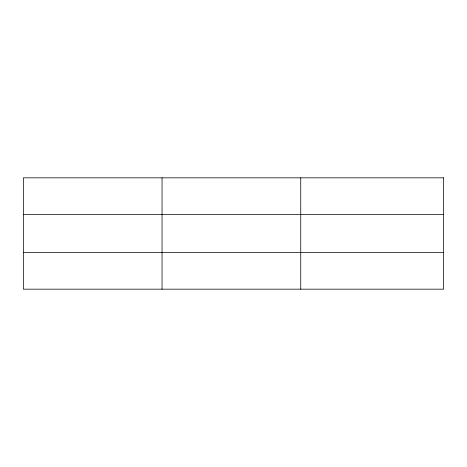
<?xml version="1.0" encoding="UTF-8"?>
<svg xmlns="http://www.w3.org/2000/svg" width="467" height="467" viewBox="0 0 467 467"><rect width="100%" height="100%" fill="white"/><g stroke="black" fill="none" stroke-linecap="round" stroke-linejoin="round"><path stroke-width="0.7" d="M162.049 289.172L162.049 177.828M300.748 289.172L300.748 177.828M23.35 214.569L443.65 214.569M23.35 252.431L443.65 252.431M443.65 177.828L443.65 289.172L23.35 289.172L23.35 177.828L443.65 177.828"/></g></svg>
